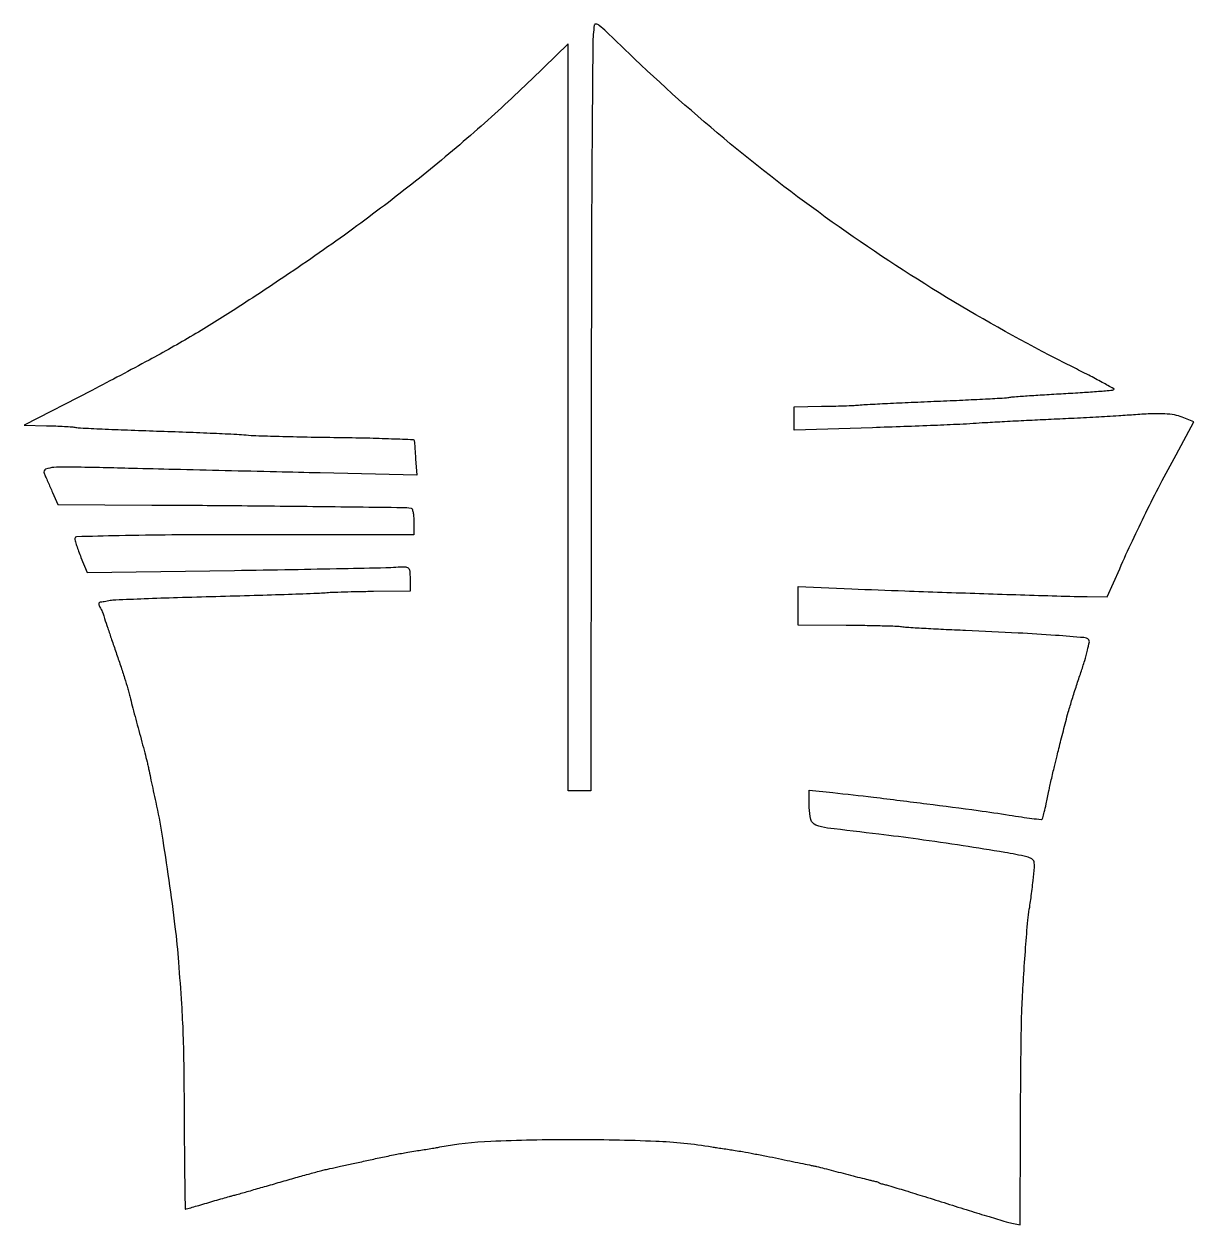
# Model space of a CAD drawing. Extents: x 0 to 310, y 0 to 319.
import ezdxf

# ---------------------------------------------------------------- set-up
doc = ezdxf.new("R2010")
doc.units = 0

msp = doc.modelspace()

# ---------------------------------------------------------------- linework, layer by layer
msp.add_lwpolyline([(150.894627, 318.25, 0.03245), (150.529825, 313.375914, 0.000657), (150.319858, 288.715064, 0.001206), (150.158966, 255.105418, 0.000378), (150.077455, 204.75), (150, 115), (147, 115), (144, 115), (144, 214.187185), (144, 313.374369), (134.25, 303.897707, -0.012597), (119.94409, 290.677144, -0.011346), (104.491538, 277.711588, -0.010917), (87.856406, 264.971175, -0.009665), (70, 252.426534, -0.004767), (55.728277, 243.003415, -0.009863), (44.368814, 235.971531, -0.009828), (32.715276, 229.37762, -0.004698), (17.5, 221.34267), (-0.5, 212.052401), (5.5, 211.949689, -0.004546), (7.922899, 211.886172, -0.005178), (10.24132, 211.780245, -0.004716), (12.206778, 211.651431, -0.028793), (13.215132, 211.51709, 0.035362), (14.471775, 211.366426, 0.000882), (20.238249, 211.095982, 0.001896), (27.009638, 210.816102, 0.00129), (34.715132, 210.546777, -0.001296), (42.584094, 210.271636, -0.001636), (49.863195, 209.974365, -0.001296), (55.967509, 209.689207, -0.01315), (58.5, 209.497461, 0.01711), (61.04514, 209.325013, 0.00163), (67.273438, 209.137013, 0.002079), (74.702846, 208.967911, 0.001638), (82.75, 208.844593, -0.00254), (90.521295, 208.711472, -0.004203), (97.079521, 208.510632, -0.000723), (102.83647, 208.277544, -0.353069), (103.095177, 208.050308, -0.022161), (103.143818, 207.6692, -0.001056), (103.247388, 206.385694, -0.00173), (103.361925, 204.860338, -0.001244), (103.47969, 203.156309), (103.769025, 198.812619), (78.134512, 199.407613, -0.000138), (66.560152, 199.67945, -0.000084), (52.904361, 200.006232, -0.000084), (39.379289, 200.334447, -0.00015), (28.242037, 200.609941, 0.001154), (12.714386, 200.962832, 0.018453), (7.456621, 200.876132, 0.08144), (5.243702, 200.390769, 0.42824), (4.827696, 199.358637, -0.002746), (5.246039, 198.423345, -0.000995), (5.82993, 197.091287, -0.000987), (6.463345, 195.630533, -0.001175), (7.054897, 194.25), (8.438475, 191), (33.469238, 190.899297, -0.001198), (53.013343, 190.773851, -0.000724), (76.163388, 190.536282, -0.000133), (99.949214, 190.25142, -0.028073), (102.25, 190.093864, -0.285312), (102.542067, 189.857506, -0.032222), (102.779687, 188.999447, -0.031299), (102.945658, 187.848033, -0.020148), (103, 186.5), (103, 183), (58, 183, 0.001546), (38.749058, 182.940475, 0.003896), (24.732362, 182.744557, 0.000795), (13.449349, 182.480939, 0.406924), (13, 182.020236, 0.069973), (13.083226, 181.428441, 0.008049), (13.475595, 180.139651, 0.009575), (13.999073, 178.615224, 0.007671), (14.619045, 176.99408), (16.238091, 172.947687), (55.369045, 173.543094, 0.000532), (70.634439, 173.791606, 0.000772), (84.106845, 174.04607, 0.000383), (95.551412, 174.288685, 0.013192), (98.25, 174.41925, -0.016284), (100.605723, 174.518633, -0.175648), (101.491101, 174.207284, -0.201516), (101.90724, 173.421796, -0.022375), (102, 171.35), (102, 168), (92.25, 167.91324, 0.002423), (88.297202, 167.858909, 0.002695), (84.482813, 167.767425, 0.00249), (81.231165, 167.655689, 0.014078), (79.5, 167.538685, -0.014911), (77.395254, 167.399953, -0.000595), (69.717145, 167.132587, -0.001048), (60.623044, 166.845833, -0.000741), (50.40943, 166.560361, 0.001099), (40.272865, 166.269776, 0.001647), (31.42207, 165.967393, 0.000669), (23.835601, 165.67303, 0.036372), (22.40943, 165.511427, -0.003386), (21.619064, 165.368607, -0.00334), (20.823246, 165.235829, -0.003281), (20.124703, 165.128767, -0.012807), (19.690983, 165.076511, 0.208703), (19.449921, 164.943, 0.159408), (19.349003, 164.655288, 0.096691), (19.42189, 164.234687, 0.048544), (19.662863, 163.75, -0.019067), (19.978988, 163.198217, -0.014631), (20.283012, 162.573438, -0.014862), (20.533222, 161.971417, -0.033669), (20.677429, 161.5, 0.022487), (20.873254, 160.80467, 0.000841), (21.729855, 158.22987, 0.001521), (22.757669, 155.188472, 0.001069), (23.932021, 151.771898, -0.002761), (25.12464, 148.263599, -0.003288), (26.209698, 144.940307, -0.002849), (27.090137, 142.127154, -0.021225), (27.443668, 140.771898, 0.008999), (27.752154, 139.458684, 0.001523), (28.393792, 136.964245, 0.001664), (29.166423, 134.038, 0.00148), (29.98903, 131, -0.00164), (30.805217, 127.98187, -0.001926), (31.558433, 125.115625, -0.001692), (32.177357, 122.689107, -0.011908), (32.44644, 121.5, 0.002598), (32.692716, 120.309098, 0.000376), (33.209199, 117.884375, 0.000426), (33.824539, 115.018122, 0.000365), (34.477475, 112, -0.013364), (36.089117, 103.484981, -0.004808), (37.941066, 91.290404, -0.004881), (39.579565, 78.886714, -0.011162), (40.514286, 69.5, -0.003035), (41.297458, 58.465865, -0.007361), (41.70617, 50.309258, -0.00613), (41.913734, 41.319345, -0.001564), (42.02588, 26.75, 0.001044), (42.083965, 18.026506, 0.001742), (42.17379, 10.682813, 0.000122), (42.27881, 4.102927, 0.409475), (42.383418, 4, 0.068684), (42.575656, 4.026533, 0.000499), (44.137133, 4.467613, 0.001886), (45.924451, 4.981708, 0.001206), (47.997423, 5.591875, -0.001185), (50.164896, 6.229959, -0.001347), (52.244726, 6.830811, -0.001222), (54.01395, 7.332096, -0.007528), (54.928924, 7.574128, 0.007884), (55.980233, 7.853026, 0.000476), (59.122871, 8.74322, 0.000712), (62.863601, 9.812433, 0.000526), (67, 11.005824, -0.001328), (71.167282, 12.200886, -0.001711), (75.003125, 13.275714, -0.001301), (78.22362, 14.15723, -0.014973), (79.5, 14.462325, 0.002481), (80.739517, 14.726061, 0.000278), (83.55625, 15.34165, 0.000337), (86.907375, 16.078351, 0.000274), (90.5, 16.872748, -0.002928), (94.242, 17.679366, -0.002814), (98.04301, 18.453139, -0.002784), (101.401653, 19.097788, -0.010188), (103.540033, 19.450976, 0.002354), (105.258053, 19.707152, 0.001967), (107.079635, 19.994886, 0.001985), (108.743529, 20.271207, 0.005429), (109.916505, 20.48392, -0.037599), (123.417612, 22.044674, -0.009871), (145.205874, 22.484577, -0.010214), (167.223973, 22.044569, -0.030838), (182.147511, 20.516099, 0.001755), (183.313436, 20.327692, 0.000679), (184.930652, 20.074432, 0.000672), (186.684215, 19.804674, 0.000831), (188.318538, 19.558287, -0.007253), (190.295894, 19.234161, -0.002225), (193.271809, 18.688239, -0.002226), (196.597589, 18.047479, -0.002437), (199.818538, 17.395702, 0.000103), (202.869828, 16.763414, 0.000131), (205.684195, 16.181594, 0.000102), (208.044537, 15.694781, 0.001097), (209, 15.500108, -0.010609), (209.92074, 15.294195, -0.001235), (211.96875, 14.784963, -0.001484), (214.401282, 14.166056, -0.001212), (217, 13.489929, 0.00105), (219.598717, 12.812904, 0.001285), (222.03125, 12.191291, 0.00107), (224.079058, 11.678256, 0.009172), (225, 11.467483, -0.009156), (225.575018, 11.3359, -0.014712), (226.059375, 11.200445, -0.008481), (226.449101, 11.071693, -0.318883), (226.5, 11, 0.3172), (226.550809, 10.927969, 0.008429), (226.940625, 10.796494, 0.014657), (227.424985, 10.657675, 0.00913), (228, 10.522098, -0.020481), (229.064495, 10.245465, -0.000611), (233.465625, 8.90125, -0.001216), (238.643841, 7.298982, -0.000839), (244.5, 5.460533, 0.001302), (250.409591, 3.611314, 0.001767), (255.754687, 1.97469, 0.001173), (260.250018, 0.627115, 0.019842), (261.75, 0.245347), (264, -0.233154), (264.0677, 25.133423, -0.001158), (264.118848, 35.395091, -0.001306), (264.216551, 45.251693, -0.001192), (264.341538, 53.634624, -0.007134), (264.479359, 58, -0.004127), (264.880301, 65.406255, -0.003261), (265.43239, 73.411227, -0.00234), (266.014885, 80.67134, -0.025276), (266.411883, 83.588034, 0.011078), (266.590757, 84.671177, 0.002195), (266.859461, 86.618497, 0.002324), (267.151958, 88.889652, 0.002159), (267.430816, 91.219614, 0.007925), (267.781416, 94.751313, 0.084877), (267.657801, 96.180979, 0.196768), (267.070547, 96.962895, 0.07692), (265.795159, 97.478993, 0.016714), (259.86822, 98.66536, 0.003053), (248.819849, 100.42596, 0.003503), (236.860322, 102.171297, 0.005412), (226.5, 103.495069, -0.001761), (212.864834, 105.13618, -0.061123), (209.739225, 105.918976, -0.24093), (208.417385, 107.39468, -0.064491), (208, 110.617239), (208, 115.196374), (214.25, 114.543725, -0.003894), (225.003458, 113.336086, -0.001727), (239.175422, 111.583025, -0.001596), (252.871266, 109.796366, -0.006697), (261.085007, 108.585999, 0.003194), (264.331168, 108.084392, 0.005105), (267.110745, 107.702004, 0.001345), (269.52832, 107.401143, 0.214808), (269.78136, 107.47999, 0.146493), (270.011099, 107.85084, 0.006314), (270.395994, 109.351419, 0.00755), (270.892327, 111.536499, 0.002061), (271.609334, 115, -0.004217), (271.870602, 116.235198, -0.001637), (272.252247, 117.940625, -0.001621), (272.677717, 119.785402, -0.002007), (273.086288, 121.5, -0.00045), (273.774446, 124.326231, -0.001382), (274.24739, 126.238104, -0.000915), (274.820931, 128.511778, -0.000114), (276.078868, 133.455658, -0.009261), (276.752654, 135.910218, -0.003493), (277.782444, 139.318617, -0.003459), (278.95482, 143.012644, -0.004207), (280.105921, 146.455658, 0.009377), (281.116069, 149.584284, 0.01456), (281.857303, 152.32172, 0.008748), (282.359794, 154.591992, 0.262995), (282.18542, 155.128922, 0.165517), (280.917589, 155.686573, 0.002941), (273.392932, 156.293143, 0.00587), (263.469747, 156.91729, 0.002181), (249.5, 157.570329, -0.001468), (243.608392, 157.837317, -0.002023), (238.31875, 158.114044, -0.001277), (233.873167, 158.376045, -0.024643), (232.5, 158.528674, 0.031172), (231.165601, 158.659395, 0.002104), (227.342187, 158.778414, 0.003015), (222.779351, 158.873694, 0.002255), (217.75, 158.92569), (205, 159), (205, 164.124297), (205, 169.248594), (219.25, 168.646811, 0.001686), (233.341371, 168.099316, 0.000627), (253.159429, 167.421105, 0.00051), (272.516179, 166.802724, 0.003722), (281.795396, 166.584881), (287.090792, 166.5), (290.399643, 174, -0.005611), (293.779593, 181.434104, -0.005495), (297.348697, 188.842924, -0.005331), (301.185441, 196.385193, -0.00461), (305.369432, 204.220622), (310.129938, 212.941244), (306.955011, 214.236749, 0.05574), (304.973536, 214.79808, 0.028322), (302.394949, 215.077822, 0.021461), (299.053341, 215.106291, 0.009464), (294.640042, 214.870737, -0.002909), (290.161313, 214.572771, -0.001189), (284.072387, 214.21778, -0.001176), (277.529318, 213.867356, -0.001504), (271.5, 213.576844, 0.001016), (265.700001, 213.30305, 0.00099), (259.85, 213.003373, 0.000975), (254.710754, 212.719857, 0.003698), (251.5, 212.512618, -0.006673), (247.989657, 212.307007, -0.001084), (241.167187, 212.013511, -0.001195), (233.134222, 211.704623, -0.001052), (224.75, 211.419961), (204, 210.759155), (204, 213.879577), (204, 217), (211.25, 217.099193, 0.002803), (214.245703, 217.156976, 0.002772), (217.251563, 217.248489, 0.00272), (219.881677, 217.35749, 0.010705), (221.5, 217.468143, -0.009509), (223.461987, 217.607007, -0.00073), (228.745462, 217.872358, -0.001002), (235.049419, 218.167076, -0.000764), (241.952635, 218.465391, 0.001177), (248.752233, 218.764857, 0.001724), (254.733097, 219.063045, 0.000816), (259.822838, 219.34273, 0.031491), (260.952635, 219.478374, -0.027209), (262.035966, 219.617852, -0.001172), (265.864212, 219.89125, -0.001999), (270.407199, 220.186742, -0.001423), (275.5, 220.48301, 0.002282), (280.509149, 220.783044, 0.003644), (284.785659, 221.090103, 0.000822), (288.525853, 221.392257, 0.171026), (288.855435, 221.539846, 0.506547), (288.826926, 221.763567, 0.001431), (285.770802, 223.446816, 0.005789), (282.184702, 225.354998, 0.003405), (277.855435, 227.557453, -0.019285), (246.37342, 244.853083, -0.018631), (215.943483, 264.711241, -0.018594), (187.017123, 286.821613, -0.019018), (160.037665, 310.861706, 0.001069), (154.13315, 316.515867, 0.020492), (152.220691, 318.195341, 0.129604), (151.351375, 318.585513, 0.421415)], format="xyb", close=True)

doc.saveas('drawing.dxf')
